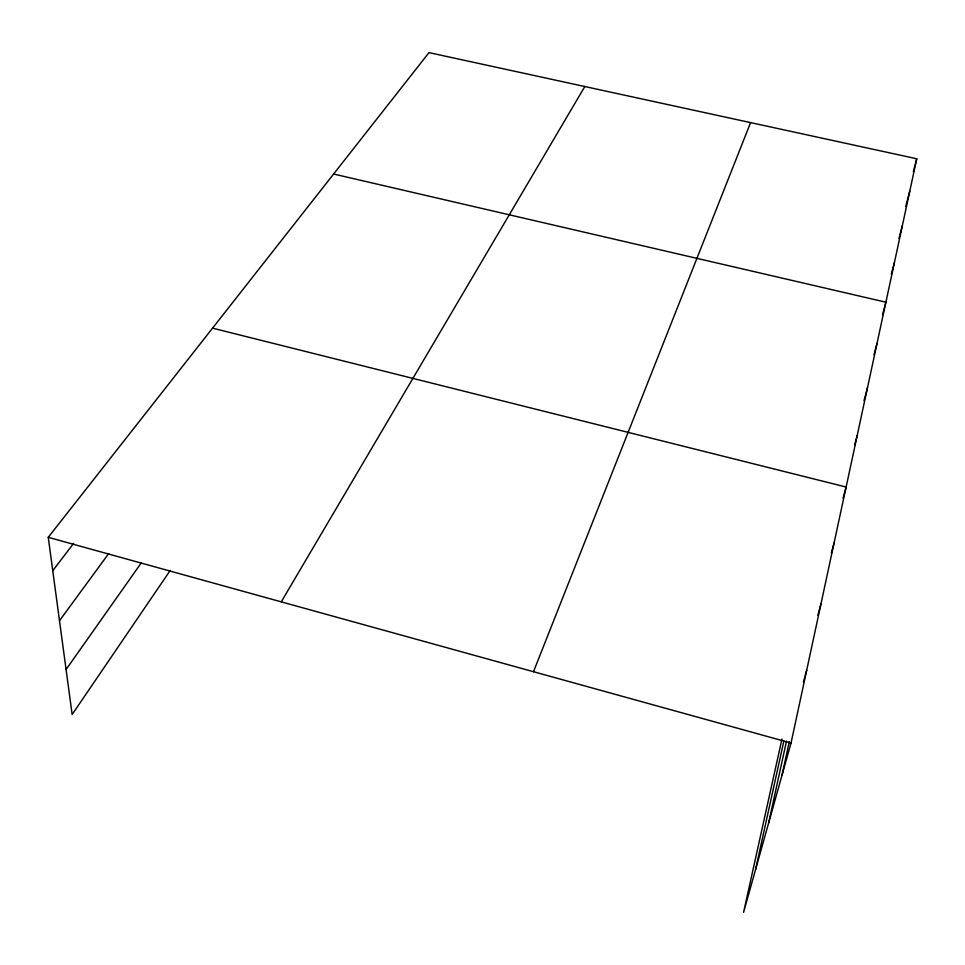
<?xml version="1.0" encoding="UTF-8"?>
<svg xmlns="http://www.w3.org/2000/svg" width="965" height="965" viewBox="0 0 965 965"><rect width="100%" height="100%" fill="white"/><g stroke="black" fill="none" stroke-linecap="round" stroke-linejoin="round"><path stroke-width="1.45" d="M781.952 739.045L743.569 912.383L791.035 743.038L916.75 158.767L428.979 52.617L48.25 537.324L72.146 714.498L170.262 570.375M782.036 775.136L789.298 741.578M768.61 823.036L786.475 741.204M755.547 869.622L783.833 741.084M913.336 171.722L916.75 158.767M905.737 206.45L909.778 191.154M898.97 238.427L902.347 225.689M891.346 274.132L894.41 262.625M882.541 314.735L885.894 302.202L333.613 174.026M873.988 354.734L877.016 343.419M864.013 400.644L867.487 387.713M854.592 445.179L857.222 435.444M843.048 498.314L846.124 487.036L212.553 328.148M831.36 552.945L834.086 542.957M817.825 615.32L820.998 603.801M803.483 681.833L806.704 670.217M533.488 671.712L750.589 122.603M281.249 601.858L584.826 86.536M66.078 669.529L141.143 563.065M59.492 620.712L108.743 553.524M52.749 570.713L73.63 543.379M48.25 537.324L791.035 743.038"/></g></svg>
